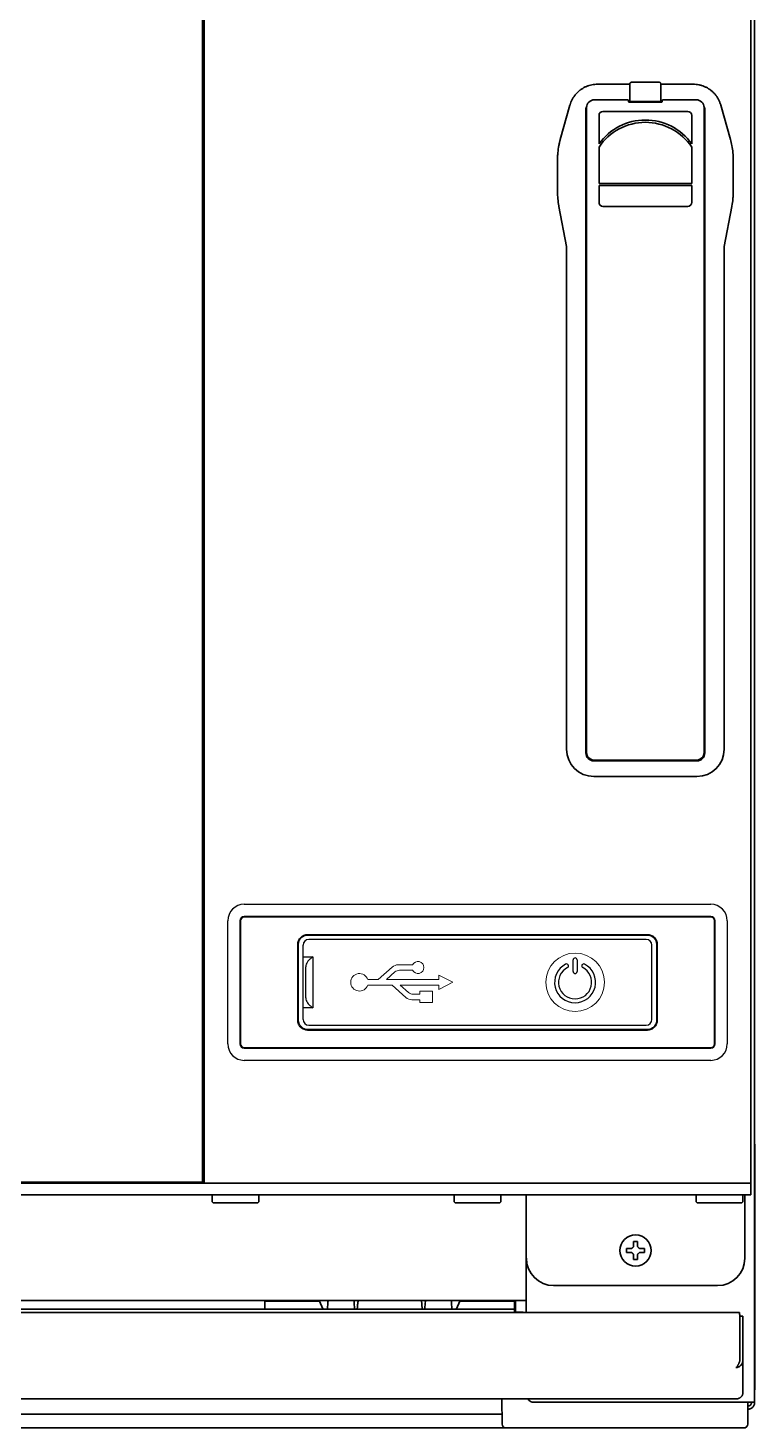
# Model space of a CAD drawing. Extents: x 6569 to 10251, y -294 to 3100.
# Drawn here: x 8884.4 to 9070.7, y 1270.8 to 1629.7 of the extents above; entities that cross this region are included whole.
import ezdxf

# ---------------------------------------------------------------- set-up
doc = ezdxf.new("R2010")
doc.units = 0
doc.header["$LTSCALE"] = 5
doc.layers.get('0').update_dxf_attribs({"linetype": 'CONTINUOUS', "lineweight": 0})
doc.layers.add('1', color=7, linetype='CONTINUOUS', true_color=0xffffff)
doc.layers.add('GEOM', color=7, linetype='CONTINUOUS')

msp = doc.modelspace()

# ---------------------------------------------------------------- linework, layer by layer
at = {"color": 7, "linetype": 'Continuous'}
for p, q in [((8977.73, 1389), (8974.12, 1385.77)), ((8982.91, 1389.58), (8979.23, 1389.58)), ((8974.12, 1385.77), (8971.45, 1385.77)), ((8976.22, 1385.77), (8978.41, 1387.73)), ((8989.66, 1385.77), (8976.22, 1385.77)), ((8979.58, 1388.18), (8982.91, 1388.18)), ((8989.66, 1386.93), (8989.66, 1385.77)), ((8993.26, 1385.08), (8989.66, 1386.93)), ((8971.45, 1384.37), (8977.67, 1384.37)), ((8977.67, 1384.37), (8981.23, 1381.2)), ((8981.9, 1382.47), (8979.77, 1384.37)), ((8979.77, 1384.37), (8989.66, 1384.37)), ((8984.81, 1382.03), (8983.07, 1382.03)), ((8984.81, 1382.78), (8984.81, 1382.03)), ((8988.01, 1382.78), (8984.81, 1382.78)), ((8988.01, 1379.88), (8988.01, 1382.78)), ((8989.66, 1383.21), (8993.26, 1385.08)), ((8989.66, 1384.37), (8989.66, 1383.21)), ((8982.72, 1380.63), (8984.81, 1380.63)), ((8984.81, 1380.63), (8984.81, 1379.88)), ((8984.81, 1379.88), (8988.01, 1379.88))]:
    msp.add_line(p, q, dxfattribs=at)
msp.add_circle((9024.56, 1385.08), 7.5, dxfattribs=at)
for centre, radius, start, end in [((8979.23, 1387.33), 2.25, 90, 131.8103), ((8984.29, 1388.88), 1.55, 206.8472, 153.1528), ((8969.31, 1385.08), 2.25, 17.9765, 341.7239), ((8979.58, 1386.43), 1.75, 90, 131.8103), ((8983.07, 1383.78), 1.75, 228.2874, 270), ((8982.72, 1382.88), 2.25, 228.2874, 270)]:
    msp.add_arc(centre, radius, start, end, dxfattribs=at)
at = {"layer": '1', "color": 7, "linetype": 'Continuous', "lineweight": 35}
for p, q in [((9070.56, 1893.33), (9070.56, 1277.43)), ((8929.06, 1333.83), (8929.06, 1890.83)), ((8929.56, 1333.58), (8929.56, 1891.08)), ((9069.56, 1333.58), (9069.56, 1891.08)), ((9038.3, 1615.32), (9030.31, 1615.32)), ((9038.3, 1615.32), (9038.53, 1615.28)), ((9038.53, 1615.28), (9038.56, 1615.28)), ((9038.56, 1615.35), (9038.58, 1615.25)), ((9046.06, 1615.83), (9039.06, 1615.83)), ((9046.56, 1615.35), (9046.54, 1615.25)), ((9046.83, 1615.32), (9046.56, 1615.27)), ((9054.82, 1615.32), (9046.83, 1615.32)), ((9038.61, 1613.75), (9038.61, 1611.12)), ((9046.52, 1613.75), (9046.52, 1611.12)), ((9023.24, 1609.96), (9020.77, 1601.17)), ((9027.33, 1608.81), (9027.33, 1443.84)), ((9027.51, 1609.33), (9027.51, 1444.03)), ((9037.96, 1611.33), (9029.51, 1611.33)), ((9053.44, 1608.33), (9031.69, 1608.33)), ((9038.26, 1610.83), (9038.26, 1611.03)), ((9046.76, 1610.73), (9038.36, 1610.73)), ((9046.02, 1610.87), (9039.11, 1610.87)), ((9046.86, 1611.03), (9046.86, 1610.83)), ((9055.61, 1611.33), (9047.16, 1611.33)), ((9057.61, 1444.03), (9057.61, 1609.33)), ((9057.8, 1443.84), (9057.8, 1608.81)), ((9064.35, 1601.17), (9061.88, 1609.96)), ((9030.69, 1607.33), (9030.69, 1600.04)), ((9054.44, 1600.04), (9054.44, 1607.33)), ((9030.69, 1599.2), (9030.69, 1589.9)), ((9054.44, 1589.9), (9054.44, 1599.2)), ((9020.05, 1595.9), (9020.05, 1595.9)), ((9020.05, 1587.78), (9020.05, 1595.9)), ((9065.08, 1595.9), (9065.08, 1595.9)), ((9065.08, 1595.9), (9065.08, 1587.78)), ((9020.05, 1587.78), (9020.05, 1587.78)), ((9030.69, 1589.9), (9054.44, 1589.9)), ((9030.69, 1589.31), (9030.69, 1585)), ((9054.44, 1589.31), (9030.69, 1589.31)), ((9054.44, 1585), (9054.44, 1589.31)), ((9020.41, 1583.99), (9022.37, 1573.71)), ((9031.69, 1584), (9053.44, 1584)), ((9062.76, 1573.71), (9064.72, 1583.99)), ((9022.37, 1573.71), (9022.37, 1444.83)), ((9062.76, 1444.83), (9062.76, 1573.71)), ((9029.33, 1441.84), (9055.8, 1441.84)), ((9029.51, 1442.03), (9055.61, 1442.03)), ((9029.97, 1437.83), (9029.37, 1437.83)), ((9029.97, 1437.83), (9055.16, 1437.83)), ((9055.76, 1437.83), (9055.16, 1437.83)), ((9070.6, 1282.63), (9070.6, 1343.63)), ((9070.65, 1343.63), (9070.65, 1282.63)), ((8538.56, 1333.58), (8931.56, 1333.58)), ((8587.06, 1333.83), (8929.06, 1333.83)), ((8928.56, 1333.58), (8928.56, 1333.83)), ((8931.56, 1333.58), (9067.56, 1333.58)), ((9069.56, 1333.58), (9067.56, 1333.58)), ((9069.56, 1330.58), (9069.56, 1333.58)), ((9069.56, 1333.58), (9069.56, 1333.58)), ((9067.56, 1330.58), (8538.56, 1330.58)), ((8931.81, 1330.58), (8931.56, 1330.33)), ((8931.56, 1330.33), (8931.56, 1328.83)), ((8931.56, 1328.83), (8931.81, 1328.58)), ((8931.81, 1328.58), (8943.31, 1328.58)), ((8943.56, 1330.33), (8943.31, 1330.58)), ((8943.31, 1328.58), (8943.56, 1328.83)), ((8943.56, 1328.83), (8943.56, 1330.33)), ((8993.81, 1330.58), (8993.56, 1330.33)), ((8993.56, 1330.33), (8993.56, 1328.83)), ((8993.56, 1328.83), (8993.81, 1328.58)), ((8993.81, 1328.58), (9005.31, 1328.58)), ((9005.56, 1330.33), (9005.31, 1330.58)), ((9005.31, 1328.58), (9005.56, 1328.83)), ((9005.56, 1328.83), (9005.56, 1330.33)), ((9012.06, 1314.33), (9012.06, 1330.58)), ((9055.81, 1330.58), (9055.56, 1330.33)), ((9055.56, 1330.33), (9055.56, 1328.83)), ((9055.56, 1328.83), (9055.81, 1328.58)), ((9055.81, 1328.58), (9067.31, 1328.58)), ((9067.56, 1330.33), (9067.31, 1330.58)), ((9067.31, 1328.58), (9067.56, 1328.83)), ((9069.56, 1330.58), (9067.56, 1330.58)), ((9067.56, 1328.83), (9067.56, 1330.33)), ((9068.06, 1314.33), (9068.06, 1330.58)), ((9012.06, 1314.33), (9012.06, 1300.43)), ((9037.76, 1316.33), (9037.76, 1316.83)), ((9037.76, 1315.83), (9037.76, 1316.33)), ((9042.36, 1316.83), (9042.36, 1316.33)), ((9042.36, 1316.33), (9042.36, 1315.83)), ((9019.06, 1307.33), (9061.07, 1307.33)), ((8596.81, 1303.53), (9009.32, 1303.53)), ((8945.06, 1303.35), (8945.06, 1303.32)), ((8959.06, 1303.35), (8945.06, 1303.35)), ((8945.06, 1303.32), (8945.06, 1301.35)), ((8959.06, 1303.35), (8959.06, 1303.32)), ((8959.06, 1303.32), (8959.94, 1301.35)), ((8961.2, 1303.04), (8961.14, 1301.33)), ((8967.98, 1303.04), (8968.04, 1301.33)), ((8986.09, 1301.33), (8986.15, 1303.04)), ((8992.99, 1301.33), (8992.93, 1303.04)), ((8994.19, 1301.35), (8995.06, 1303.32)), ((8995.06, 1303.35), (8995.06, 1303.32)), ((9009.06, 1303.35), (8995.06, 1303.35)), ((9009.06, 1303.35), (9009.06, 1303.32)), ((9009.06, 1303.32), (9009.06, 1301.35)), ((9009.26, 1300.53), (9009.31, 1303.53)), ((9009.32, 1303.53), (9011.32, 1303.53)), ((9011.32, 1303.53), (9012.06, 1303.53)), ((9066.63, 1300.43), (8539.5, 1300.43)), ((9009.06, 1301.33), (8597.06, 1301.33)), ((8945.06, 1301.35), (8945.06, 1301.33)), ((9009.06, 1301.35), (9009.06, 1301.33)), ((9009.06, 1301.33), (9009.06, 1300.43)), ((9011.26, 1300.53), (9009.06, 1300.53)), ((9067.56, 1299.53), (9066.76, 1299.53)), ((9066.76, 1288.34), (9066.76, 1299.53)), ((9067.56, 1288.24), (9067.56, 1299.53)), ((9066.76, 1288.34), (9066.8, 1288.11)), ((9067.56, 1288.24), (9067.56, 1279.94)), ((9070.6, 1283.13), (9070.56, 1283.13)), ((9070.6, 1280.63), (9070.6, 1282.63)), ((9070.65, 1282.63), (9070.65, 1280.63)), ((8540.28, 1278.28), (9065.85, 1278.28)), ((9005.87, 1271.81), (9005.75, 1278.28)), ((9070.65, 1280.63), (9070.6, 1280.63)), ((9005.82, 1274.33), (8600.31, 1274.33)), ((9014.06, 1277.43), (9068.76, 1277.43)), ((9068.76, 1277.43), (9070.56, 1277.43)), ((9068.84, 1277.43), (9068.79, 1271.82)), ((9006.86, 1270.83), (8599.27, 1270.83)), ((9008.34, 1270.83), (9006.87, 1270.83)), ((9066.32, 1270.83), (9008.34, 1270.83)), ((9067.79, 1270.83), (9066.32, 1270.83))]:
    msp.add_line(p, q, dxfattribs=at)
msp.add_circle((9040.06, 1316.33), 4, dxfattribs=at)
for centre, radius, start, end in [((9029.51, 1609.33), 2, 90, 180), ((9031.69, 1607.33), 1, 90, 180), ((9037.96, 1611.03), 0.3, 0, 90), ((9038.36, 1610.83), 0.1, 180, 270), ((9046.76, 1610.83), 0.1, 270, 0), ((9047.16, 1611.03), 0.3, 90, 180), ((9053.44, 1607.33), 1, 0, 90), ((9055.61, 1609.33), 2, 0, 90), ((9042.57, 1591.52), 14.62, 35.6889, 144.3204), ((9042.56, 1591.28), 14.27, 33.6782, 146.3218), ((9031.69, 1585), 1, 180, 270), ((9053.44, 1585), 1, 270, 0), ((9029.37, 1444.83), 7, 180, 270), ((9029.51, 1444.03), 2, 180, 270), ((9055.61, 1444.03), 2, 270, 0), ((9055.76, 1444.83), 7, 270, 0), ((8889.71, 1334.48), 0.9, 270, 313.7628), ((8961.7, 1303.03), 0.5, 90, 178), ((8967.48, 1303.03), 0.5, 2, 90), ((8986.65, 1303.03), 0.5, 90, 178), ((8992.43, 1303.03), 0.5, 2, 90), ((9014.06, 1279.43), 2, 215.076, 270), ((9006.87, 1271.83), 1, 181, 270), ((9067.79, 1271.83), 1, 270, 359.5)]:
    msp.add_arc(centre, radius, start, end, dxfattribs=at)
for centre, major_axis, ratio, start_param, end_param in [((9038.58, 1613.75), (0, 1.5), 0.017455, 4.712389, 6.195919), ((9046.55, 1613.75), (0, 1.5), 0.017455, 0.087266, 1.570796), ((9029.33, 1608.81), (1.41, -1.41), 0.999695, 3.452699, 3.926839), ((9038.86, 1611.12), (0.177, -0.177), 0.999695, 3.927143, 5.497635), ((9039.11, 1610.87), (0.25, 0), 0.017455, 1.570796, 3.124139), ((9046.02, 1610.87), (0.25, 0), 0.017455, 0.017453, 1.570796), ((9046.27, 1611.12), (-0.177, -0.177), 0.999695, 0.78555, 2.356042), ((9055.8, 1608.81), (-1.41, -1.41), 0.999695, 2.356347, 2.830486), ((9029.33, 1443.85), (1.41, 1.41), 0.999695, 2.356347, 3.926839), ((9055.8, 1443.85), (-1.41, 1.41), 0.999695, 2.356347, 3.926839), ((9019.07, 1314.33), (-4.95, -4.95), 0.999695, 5.497939, 7.068431), ((9061.06, 1314.33), (4.95, -4.95), 0.999695, 5.497939, 7.068431), ((8969.39, 1303.03), (0, -0.5), 1, 3.141164, 4.614346), ((8984.74, 1303.03), (0, 0.5), 1, 4.805538, 6.283614), ((8959.95, 1302.13), (-0.008, 0.8), 0.077693, 2.878549, 3.141237), ((8994.18, 1302.13), (0.008, 0.8), 0.077693, 3.141948, 3.404635)]:
    msp.add_ellipse(centre, major_axis=major_axis, ratio=ratio, start_param=start_param, end_param=end_param, dxfattribs=at)
for points, knots in [([(9030.31, 1615.32), (9030.07, 1615.32), (9029.82, 1615.3), (9029.35, 1615.26), (9029.11, 1615.22), (9028.64, 1615.13), (9028.4, 1615.07), (9028.11, 1614.98), (9028.05, 1614.96), (9027.94, 1614.92), (9027.88, 1614.9), (9027.71, 1614.84), (9027.6, 1614.8), (9027.26, 1614.66), (9026.83, 1614.45), (9026.41, 1614.2), (9026.11, 1614), (9026.02, 1613.93), (9025.87, 1613.82), (9025.82, 1613.79), (9025.73, 1613.71), (9025.68, 1613.67), (9025.44, 1613.48), (9025.27, 1613.32), (9024.93, 1612.97), (9024.77, 1612.79), (9024.46, 1612.42), (9024.32, 1612.23), (9024.15, 1611.97), (9024.12, 1611.92), (9024.06, 1611.82), (9024.02, 1611.77), (9023.93, 1611.61), (9023.87, 1611.5), (9023.7, 1611.18), (9023.5, 1610.75), (9023.34, 1610.29), (9023.26, 1610.03), (9023.25, 1609.99), (9023.24, 1609.96)], [0, 0, 0, 0, 0.0625, 0.0625, 0.125, 0.125, 0.1875, 0.1875, 0.203125, 0.203125, 0.21875, 0.21875, 0.25, 0.25, 0.3125, 0.375, 0.375, 0.40625, 0.40625, 0.421875, 0.421875, 0.4375, 0.4375, 0.5, 0.5, 0.5625, 0.5625, 0.625, 0.625, 0.640625, 0.640625, 0.65625, 0.65625, 0.6875, 0.6875, 0.75, 0.8125, 0.8125, 0.8217617, 0.8217617, 0.8217617, 0.8217617]), ([(9038.56, 1615.35), (9038.56, 1615.36), (9038.57, 1615.37), (9038.57, 1615.39), (9038.57, 1615.39), (9038.57, 1615.4), (9038.57, 1615.41), (9038.57, 1615.43), (9038.58, 1615.45), (9038.59, 1615.48), (9038.59, 1615.49), (9038.61, 1615.54), (9038.62, 1615.57), (9038.65, 1615.61), (9038.66, 1615.62), (9038.68, 1615.65), (9038.69, 1615.66), (9038.72, 1615.7), (9038.75, 1615.72), (9038.79, 1615.75), (9038.81, 1615.76), (9038.84, 1615.77), (9038.87, 1615.79), (9038.9, 1615.8), (9038.93, 1615.81), (9038.95, 1615.81), (9039, 1615.82), (9039.03, 1615.83), (9039.06, 1615.83)], [0, 0, 0, 0, 0.0625, 0.0625, 0.09375, 0.09375, 0.125, 0.125, 0.1875, 0.1875, 0.25, 0.25, 0.375, 0.375, 0.4375, 0.4375, 0.5, 0.5, 0.625, 0.625, 0.6875, 0.6875, 0.75, 0.8125, 0.8125, 0.875, 0.875, 1, 1, 1, 1]), ([(9046.56, 1615.35), (9046.56, 1615.36), (9046.56, 1615.37), (9046.56, 1615.39), (9046.56, 1615.39), (9046.56, 1615.4), (9046.56, 1615.41), (9046.55, 1615.43), (9046.55, 1615.45), (9046.54, 1615.48), (9046.54, 1615.49), (9046.52, 1615.54), (9046.51, 1615.57), (9046.48, 1615.61), (9046.47, 1615.62), (9046.45, 1615.65), (9046.44, 1615.66), (9046.4, 1615.7), (9046.38, 1615.72), (9046.34, 1615.75), (9046.32, 1615.76), (9046.29, 1615.77), (9046.26, 1615.79), (9046.23, 1615.8), (9046.2, 1615.81), (9046.18, 1615.81), (9046.15, 1615.82), (9046.13, 1615.82), (9046.1, 1615.83), (9046.08, 1615.83), (9046.06, 1615.83)], [0, 0, 0, 0, 0.0625, 0.0625, 0.09375, 0.09375, 0.125, 0.125, 0.1875, 0.1875, 0.25, 0.25, 0.375, 0.375, 0.4375, 0.4375, 0.5, 0.5, 0.625, 0.625, 0.6875, 0.6875, 0.75, 0.8125, 0.8125, 0.875, 0.875, 0.9375, 0.9375, 1, 1, 1, 1]), ([(9061.88, 1609.96), (9061.88, 1609.99), (9061.87, 1610.02), (9061.82, 1610.16), (9061.79, 1610.28), (9061.71, 1610.51), (9061.66, 1610.62), (9061.53, 1610.96), (9061.33, 1611.4), (9061.08, 1611.81), (9060.88, 1612.11), (9060.81, 1612.21), (9060.71, 1612.36), (9060.67, 1612.41), (9060.6, 1612.5), (9060.56, 1612.55), (9060.37, 1612.79), (9060.21, 1612.97), (9059.87, 1613.31), (9059.69, 1613.47), (9059.32, 1613.78), (9059.13, 1613.93), (9058.88, 1614.1), (9058.83, 1614.13), (9058.72, 1614.19), (9058.67, 1614.23), (9058.52, 1614.32), (9058.41, 1614.38), (9058.09, 1614.55), (9057.66, 1614.76), (9057.2, 1614.92), (9056.86, 1615.03), (9056.74, 1615.06), (9056.56, 1615.11), (9056.5, 1615.12), (9056.39, 1615.15), (9056.33, 1615.16), (9056.03, 1615.22), (9055.55, 1615.29), (9055.06, 1615.32), (9054.82, 1615.32)], [0.1796318, 0.1796318, 0.1796318, 0.1796318, 0.1875, 0.1875, 0.21875, 0.21875, 0.25, 0.25, 0.3125, 0.375, 0.375, 0.40625, 0.40625, 0.421875, 0.421875, 0.4375, 0.4375, 0.5, 0.5, 0.5625, 0.5625, 0.625, 0.625, 0.640625, 0.640625, 0.65625, 0.65625, 0.6875, 0.6875, 0.75, 0.8125, 0.8125, 0.84375, 0.84375, 0.859375, 0.859375, 0.875, 0.875, 0.9375, 1, 1, 1, 1]), ([(9020.05, 1595.9), (9020.05, 1596.21), (9020.06, 1596.52), (9020.08, 1596.99), (9020.09, 1597.14), (9020.11, 1597.45), (9020.13, 1597.6), (9020.2, 1598.38), (9020.29, 1598.99), (9020.46, 1599.9), (9020.53, 1600.2), (9020.62, 1600.58), (9020.64, 1600.66), (9020.68, 1600.81), (9020.7, 1600.88), (9020.74, 1601.03), (9020.75, 1601.1), (9020.77, 1601.17)], [0, 0, 0, 0, 0.174338, 0.174338, 0.261506, 0.261506, 0.348675, 0.348675, 0.69735, 0.69735, 0.871688, 0.871688, 0.915272, 0.915272, 0.958857, 0.958857, 1, 1, 1, 1]), ([(9064.35, 1601.18), (9064.5, 1600.65), (9064.63, 1600.11), (9064.84, 1598.97), (9064.93, 1598.36), (9065.05, 1597.14), (9065.08, 1596.52), (9065.08, 1595.9)], [0, 0, 0, 0, 0.307599, 0.307599, 0.653799, 0.653799, 1, 1, 1, 1]), ([(9020.41, 1583.98), (9020.4, 1584.02), (9020.39, 1584.06), (9020.27, 1584.71), (9020.11, 1585.93), (9020.05, 1587.16), (9020.05, 1587.78)], [0, 0, 0, 0, 0.032531, 0.032531, 0.516265, 1, 1, 1, 1]), ([(9065.08, 1587.78), (9065.08, 1587.47), (9065.07, 1587.16), (9065.05, 1586.7), (9065.04, 1586.54), (9065.02, 1586.23), (9065.01, 1586.08), (9064.94, 1585.31), (9064.85, 1584.69), (9064.73, 1584.05), (9064.73, 1584.02), (9064.72, 1583.99)], [0, 0, 0, 0, 0.243605, 0.243605, 0.365408, 0.365408, 0.48721, 0.48721, 0.97442, 0.97442, 1, 1, 1, 1]), ([(9040.56, 1318.63), (9040.56, 1318.42), (9040.56, 1318.21), (9040.56, 1317.89), (9040.56, 1317.78), (9040.56, 1317.55), (9040.56, 1317.44), (9040.56, 1317.33)], [0, 0, 0, 0, 0.5, 0.5, 0.75, 0.75, 1, 1, 1, 1]), ([(9037.76, 1316.83), (9037.97, 1316.83), (9038.18, 1316.83), (9038.5, 1316.83), (9038.61, 1316.83), (9038.84, 1316.83), (9038.95, 1316.83), (9039.06, 1316.83)], [0, 0, 0, 0, 0.5, 0.5, 0.75, 0.75, 1, 1, 1, 1]), ([(9039.56, 1314.03), (9039.56, 1314.23), (9039.56, 1314.44), (9039.56, 1314.76), (9039.56, 1314.87), (9039.56, 1315.1), (9039.56, 1315.21), (9039.56, 1315.33)], [0, 0, 0, 0, 0.5, 0.5, 0.75, 0.75, 1, 1, 1, 1]), ([(9042.36, 1315.83), (9042.16, 1315.83), (9041.95, 1315.83), (9041.63, 1315.83), (9041.52, 1315.83), (9041.29, 1315.83), (9041.18, 1315.83), (9041.06, 1315.83)], [0, 0, 0, 0, 0.5, 0.5, 0.75, 0.75, 1, 1, 1, 1]), ([(9066.63, 1300.43), (9066.63, 1300.43), (9066.63, 1300.42), (9066.64, 1300.42), (9066.64, 1300.42), (9066.64, 1300.41), (9066.64, 1300.41), (9066.65, 1300.4), (9066.66, 1300.38), (9066.66, 1300.35), (9066.66, 1300.35), (9066.67, 1300.33), (9066.67, 1300.33), (9066.67, 1300.31), (9066.68, 1300.29), (9066.68, 1300.24), (9066.69, 1300.2), (9066.7, 1300.15), (9066.7, 1300.14), (9066.7, 1300.12), (9066.71, 1300.09), (9066.71, 1300.03), (9066.72, 1299.98), (9066.72, 1299.94), (9066.72, 1299.92), (9066.73, 1299.9), (9066.73, 1299.88), (9066.74, 1299.82), (9066.74, 1299.76), (9066.75, 1299.67), (9066.75, 1299.64), (9066.76, 1299.59), (9066.76, 1299.56), (9066.76, 1299.53)], [0, 0, 0, 0, 0.061774, 0.061774, 0.093049, 0.093049, 0.124323, 0.124323, 0.24942, 0.24942, 0.280694, 0.280694, 0.311968, 0.311968, 0.374516, 0.374516, 0.499613, 0.499613, 0.530887, 0.530887, 0.562161, 0.62471, 0.687258, 0.687258, 0.718532, 0.718532, 0.749807, 0.749807, 0.874903, 0.874903, 0.937452, 0.937452, 1, 1, 1, 1]), ([(9067.55, 1288.01), (9067.54, 1287.9), (9067.51, 1287.79), (9067.45, 1287.58), (9067.4, 1287.47), (9067.3, 1287.27), (9067.24, 1287.17), (9067.11, 1286.99), (9067.03, 1286.91), (9066.87, 1286.76), (9066.78, 1286.69), (9066.6, 1286.57), (9066.5, 1286.51), (9066.3, 1286.43), (9066.19, 1286.39), (9065.98, 1286.34), (9065.87, 1286.33), (9065.76, 1286.32)], [0, 0, 0, 0, 0.125, 0.125, 0.25, 0.25, 0.375, 0.375, 0.5, 0.5, 0.625, 0.625, 0.75, 0.75, 0.875, 0.875, 1, 1, 1, 1]), ([(9066.03, 1278.34), (9066.03, 1278.34), (9066.03, 1278.34), (9065.98, 1278.31), (9065.94, 1278.29), (9065.85, 1278.27), (9065.81, 1278.28), (9065.76, 1278.29)], [0, 0, 0, 0, 0.000047, 0.000047, 0.500024, 0.500024, 1, 1, 1, 1]), ([(9068.76, 1276.43), (9068.78, 1276.43), (9068.8, 1276.43), (9068.83, 1276.43), (9068.85, 1276.43), (9068.9, 1276.43), (9068.93, 1276.44), (9069.02, 1276.46), (9069.09, 1276.48), (9069.27, 1276.55), (9069.38, 1276.63), (9069.56, 1276.81), (9069.64, 1276.92), (9069.71, 1277.1), (9069.73, 1277.17), (9069.75, 1277.26), (9069.76, 1277.29), (9069.76, 1277.36), (9069.76, 1277.39), (9069.76, 1277.43)], [0, 0, 0, 0, 0.03125, 0.03125, 0.0625, 0.0625, 0.125, 0.125, 0.25, 0.25, 0.5, 0.5, 0.75, 0.75, 0.875, 0.875, 0.9375, 0.9375, 1, 1, 1, 1]), ([(9070.56, 1277.43), (9070.56, 1277.4), (9070.56, 1277.37), (9070.56, 1277.31), (9070.55, 1277.22), (9070.54, 1277.13), (9070.51, 1276.96), (9070.47, 1276.85), (9070.41, 1276.68), (9070.38, 1276.63), (9070.34, 1276.55), (9070.32, 1276.53), (9070.29, 1276.48), (9070.28, 1276.45), (9070.2, 1276.33), (9070.12, 1276.24), (9069.95, 1276.07), (9069.86, 1275.99), (9069.67, 1275.86), (9069.56, 1275.81), (9069.4, 1275.74), (9069.34, 1275.72), (9069.26, 1275.7), (9069.23, 1275.69), (9069.17, 1275.67), (9069.14, 1275.67), (9069, 1275.64), (9068.88, 1275.63), (9068.76, 1275.63)], [0, 0, 0, 0, 0.03125, 0.03125, 0.0625, 0.125, 0.125, 0.25, 0.25, 0.3125, 0.3125, 0.34375, 0.34375, 0.375, 0.375, 0.5, 0.5, 0.625, 0.625, 0.75, 0.75, 0.8125, 0.8125, 0.84375, 0.84375, 0.875, 0.875, 1, 1, 1, 1])]:
    msp.add_open_spline(points, degree=3, knots=knots, dxfattribs=at)
for points, degree in [([(9039.06, 1316.83), (9039.09, 1316.85), (9039.14, 1316.9), (9039.21, 1316.97), (9039.28, 1317.04), (9039.35, 1317.11), (9039.42, 1317.18), (9039.49, 1317.25), (9039.54, 1317.3), (9039.56, 1317.33)], 3), ([(9039.56, 1317.33), (9039.56, 1317.38), (9039.56, 1317.49), (9039.56, 1317.65), (9039.56, 1317.81), (9039.56, 1317.96), (9039.56, 1318.12), (9039.56, 1318.27), (9039.56, 1318.44), (9039.56, 1318.56), (9039.56, 1318.63)], 3), ([(9039.56, 1318.63), (9039.73, 1318.63), (9040.06, 1318.63), (9040.4, 1318.63), (9040.56, 1318.63)], 3), ([(9040.56, 1317.33), (9040.59, 1317.3), (9040.64, 1317.25), (9040.72, 1317.18), (9040.79, 1317.1), (9040.86, 1317.03), (9040.93, 1316.96), (9041, 1316.9), (9041.04, 1316.85), (9041.06, 1316.83)], 3), ([(9039.06, 1315.83), (9039.01, 1315.83), (9038.9, 1315.83), (9038.74, 1315.83), (9038.58, 1315.83), (9038.43, 1315.83), (9038.27, 1315.83), (9038.12, 1315.83), (9037.95, 1315.83), (9037.83, 1315.83), (9037.76, 1315.83)], 3), ([(9039.56, 1315.33), (9039.54, 1315.35), (9039.49, 1315.4), (9039.41, 1315.48), (9039.34, 1315.55), (9039.27, 1315.62), (9039.2, 1315.69), (9039.13, 1315.76), (9039.09, 1315.8), (9039.06, 1315.83)], 3), ([(9040.56, 1314.03), (9040.4, 1314.03), (9040.06, 1314.03), (9039.73, 1314.03), (9039.56, 1314.03)], 3), ([(9041.06, 1315.83), (9041.04, 1315.8), (9040.99, 1315.75), (9040.92, 1315.68), (9040.85, 1315.61), (9040.78, 1315.54), (9040.71, 1315.47), (9040.64, 1315.4), (9040.59, 1315.35), (9040.56, 1315.33)], 3), ([(9040.56, 1315.33), (9040.56, 1315.27), (9040.56, 1315.16), (9040.56, 1315), (9040.56, 1314.84), (9040.56, 1314.69), (9040.56, 1314.54), (9040.56, 1314.38), (9040.56, 1314.21), (9040.56, 1314.09), (9040.56, 1314.03)], 3), ([(9041.06, 1316.83), (9041.12, 1316.83), (9041.23, 1316.83), (9041.39, 1316.83), (9041.55, 1316.83), (9041.7, 1316.83), (9041.85, 1316.83), (9042.01, 1316.83), (9042.18, 1316.83), (9042.3, 1316.83), (9042.36, 1316.83)], 3), ([(8968.89, 1303.07), (8968.74, 1301.33)], 1), ([(8985.39, 1301.33), (8985.24, 1303.07)], 1), ([(9066.8, 1288.11), (9066.77, 1288.03), (9066.71, 1287.87), (9066.62, 1287.64), (9066.52, 1287.41), (9066.43, 1287.2), (9066.33, 1287.01), (9066.24, 1286.83), (9066.14, 1286.67), (9066.05, 1286.54), (9065.95, 1286.44), (9065.86, 1286.36), (9065.8, 1286.33), (9065.76, 1286.32)], 3), ([(9067.55, 1288.01), (9067.56, 1288.09), (9067.56, 1288.16), (9067.56, 1288.24)], 3), ([(9067.56, 1279.94), (9067.56, 1279.87), (9067.55, 1279.72), (9067.51, 1279.5), (9067.43, 1279.29), (9067.33, 1279.09), (9067.2, 1278.91), (9067.04, 1278.74), (9066.86, 1278.6), (9066.67, 1278.48), (9066.46, 1278.39), (9066.23, 1278.33), (9066, 1278.29), (9065.84, 1278.29), (9065.76, 1278.29)], 3)]:
    msp.add_open_spline(points, degree=degree, dxfattribs=at)
at = {"layer": 'GEOM', "color": 7, "linetype": 'Continuous'}
for p, q in [((8939.81, 1405.08), (9059.31, 1405.08)), ((8935.56, 1369.33), (8935.56, 1400.83)), ((8938.67, 1400.83), (8938.67, 1369.33)), ((8938.87, 1400.83), (8938.87, 1369.33)), ((9059.31, 1401.97), (8939.81, 1401.97)), ((9059.31, 1401.77), (8939.81, 1401.77)), ((9060.26, 1369.33), (9060.26, 1400.83)), ((9060.46, 1369.33), (9060.46, 1400.83)), ((9063.56, 1400.83), (9063.56, 1369.33)), ((8956.11, 1397.38), (9043.02, 1397.38)), ((8956.11, 1397.18), (9043.02, 1397.18)), ((8953.51, 1375.37), (8953.51, 1394.78)), ((8953.71, 1375.37), (8953.71, 1394.78)), ((8954.86, 1375.58), (8954.86, 1394.58)), ((9042.76, 1396.08), (8956.36, 1396.08)), ((9044.26, 1375.58), (9044.26, 1394.58)), ((9045.42, 1394.78), (9045.42, 1375.37)), ((9045.62, 1394.78), (9045.62, 1375.37)), ((8954.86, 1391.63), (8957.36, 1391.63)), ((8957.36, 1391.63), (8957.36, 1378.53)), ((9024.06, 1387.83), (9024.06, 1390.83)), ((9025.06, 1390.83), (9025.06, 1387.83)), ((8955.51, 1388.39), (8955.51, 1381.76)), ((8957.36, 1378.53), (8954.86, 1378.53)), ((9043.02, 1372.97), (8956.11, 1372.97)), ((9043.02, 1372.77), (8956.11, 1372.77)), ((8956.36, 1374.08), (9042.76, 1374.08)), ((8939.81, 1368.38), (9059.31, 1368.38)), ((8939.81, 1368.18), (9059.31, 1368.18)), ((9059.31, 1365.08), (8939.81, 1365.08))]:
    msp.add_line(p, q, dxfattribs=at)
for centre, radius, start, end in [((8939.81, 1400.83), 4.25, 90, 180), ((9059.31, 1400.83), 4.25, 0, 90), ((8939.81, 1400.83), 1.15, 90, 180), ((8939.81, 1400.83), 0.946, 90, 180), ((9059.31, 1400.83), 1.15, 0, 90), ((9059.31, 1400.83), 0.946, 0, 90), ((8956.36, 1394.58), 1.5, 90, 180), ((9042.76, 1394.58), 1.5, 0, 90), ((9024.56, 1385.08), 5.25, 117.5, 62.5), ((9022.37, 1389.29), 0.5, 297.5, 117.5), ((9024.56, 1390.83), 0.5, 0, 180), ((9026.76, 1389.29), 0.5, 62.5, 242.5), ((9024.56, 1385.08), 4.25, 117.5, 62.5), ((9024.56, 1387.83), 0.5, 180, 0), ((8956.36, 1375.58), 1.5, 180, 270), ((9042.76, 1375.58), 1.5, 270, 0), ((8939.81, 1369.33), 4.25, 180, 270), ((8939.81, 1369.33), 1.15, 180, 270), ((8939.81, 1369.33), 0.946, 180, 270), ((9059.31, 1369.33), 4.25, 270, 0), ((9059.31, 1369.33), 1.15, 270, 0), ((9059.31, 1369.33), 0.946, 270, 0)]:
    msp.add_arc(centre, radius, start, end, dxfattribs=at)
for points, knots in [([(8953.51, 1394.78), (8953.51, 1394.95), (8953.54, 1395.28), (8953.69, 1395.77), (8953.92, 1396.22), (8954.24, 1396.62), (8954.63, 1396.94), (8955.09, 1397.19), (8955.59, 1397.35), (8955.93, 1397.38), (8956.11, 1397.38)], [0, 0, 0, 0, 0.122471, 0.245371, 0.370218, 0.494107, 0.61828, 0.743859, 0.871823, 1, 1, 1, 1]), ([(8953.71, 1394.78), (8953.71, 1394.94), (8953.74, 1395.25), (8953.87, 1395.69), (8954.09, 1396.11), (8954.39, 1396.47), (8954.75, 1396.78), (8955.17, 1397.01), (8955.63, 1397.15), (8955.95, 1397.18), (8956.11, 1397.18)], [0, 0, 0, 0, 0.12245, 0.245358, 0.370213, 0.494109, 0.618291, 0.743877, 0.871849, 1, 1, 1, 1]), ([(9043.02, 1397.38), (9043.19, 1397.38), (9043.52, 1397.35), (9044.01, 1397.21), (9044.46, 1396.97), (9044.85, 1396.65), (9045.18, 1396.26), (9045.43, 1395.8), (9045.58, 1395.31), (9045.62, 1394.96), (9045.62, 1394.78)], [0, 0, 0, 0, 0.122471, 0.245371, 0.370218, 0.494107, 0.61828, 0.743859, 0.871823, 1, 1, 1, 1]), ([(9043.02, 1397.18), (9043.17, 1397.18), (9043.48, 1397.15), (9043.93, 1397.02), (9044.35, 1396.8), (9044.71, 1396.51), (9045.01, 1396.14), (9045.24, 1395.73), (9045.39, 1395.27), (9045.42, 1394.94), (9045.42, 1394.78)], [0, 0, 0, 0, 0.12245, 0.245358, 0.370213, 0.494109, 0.618291, 0.743877, 0.871849, 1, 1, 1, 1]), ([(8955.57, 1389.39), (8955.55, 1389.23), (8955.52, 1388.9), (8955.51, 1388.56), (8955.51, 1388.39)], [0, 0, 0, 0, 0.482423, 1, 1, 1, 1]), ([(8956.16, 1390.63), (8956.02, 1390.44), (8955.79, 1390.04), (8955.63, 1389.61), (8955.57, 1389.39)], [0, 0, 0, 0, 0.504564, 1, 1, 1, 1]), ([(8957.36, 1391.63), (8957.16, 1391.46), (8956.76, 1391.13), (8956.36, 1390.8), (8956.16, 1390.63)], [0, 0, 0, 0, 0.507666, 1, 1, 1, 1]), ([(8955.51, 1381.76), (8955.51, 1381.59), (8955.52, 1381.26), (8955.55, 1380.92), (8955.57, 1380.76)], [0, 0, 0, 0, 0.517416, 1, 1, 1, 1]), ([(8955.57, 1380.76), (8955.63, 1380.54), (8955.79, 1380.11), (8956.02, 1379.71), (8956.16, 1379.53)], [0, 0, 0, 0, 0.495367, 1, 1, 1, 1]), ([(8956.16, 1379.53), (8956.36, 1379.36), (8956.76, 1379.02), (8957.16, 1378.69), (8957.36, 1378.53)], [0, 0, 0, 0, 0.492284, 1, 1, 1, 1]), ([(8956.11, 1372.77), (8955.94, 1372.77), (8955.61, 1372.8), (8955.12, 1372.95), (8954.67, 1373.18), (8954.28, 1373.51), (8953.95, 1373.9), (8953.7, 1374.35), (8953.54, 1374.85), (8953.51, 1375.2), (8953.51, 1375.37)], [0, 0, 0, 0, 0.122471, 0.245371, 0.370218, 0.494107, 0.61828, 0.743859, 0.871823, 1, 1, 1, 1]), ([(8956.11, 1372.97), (8955.95, 1372.97), (8955.65, 1373), (8955.2, 1373.14), (8954.78, 1373.35), (8954.42, 1373.65), (8954.11, 1374.01), (8953.89, 1374.43), (8953.74, 1374.89), (8953.71, 1375.21), (8953.71, 1375.37)], [0, 0, 0, 0, 0.12245, 0.245358, 0.370213, 0.494109, 0.618291, 0.743877, 0.871849, 1, 1, 1, 1]), ([(9045.62, 1375.37), (9045.62, 1375.2), (9045.59, 1374.87), (9045.44, 1374.39), (9045.21, 1373.94), (9044.89, 1373.54), (9044.49, 1373.21), (9044.04, 1372.96), (9043.54, 1372.81), (9043.19, 1372.77), (9043.02, 1372.77)], [0, 0, 0, 0, 0.122471, 0.245371, 0.370218, 0.494107, 0.61828, 0.743859, 0.871823, 1, 1, 1, 1]), ([(9045.42, 1375.37), (9045.42, 1375.22), (9045.39, 1374.91), (9045.26, 1374.46), (9045.04, 1374.05), (9044.74, 1373.68), (9044.38, 1373.38), (9043.96, 1373.15), (9043.5, 1373), (9043.18, 1372.97), (9043.02, 1372.97)], [0, 0, 0, 0, 0.12245, 0.245357, 0.370211, 0.494106, 0.618287, 0.743873, 0.871844, 1, 1, 1, 1])]:
    msp.add_open_spline(points, degree=3, knots=knots, dxfattribs=at)

doc.saveas('drawing.dxf')
